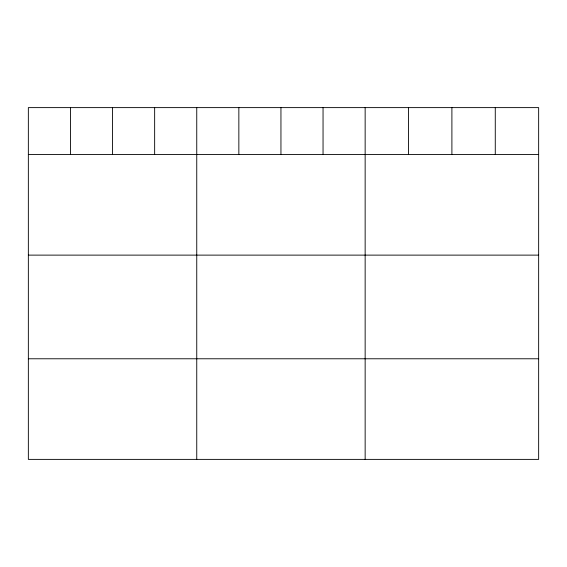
<?xml version="1.0" encoding="UTF-8"?>
<svg xmlns="http://www.w3.org/2000/svg" width="567" height="567" viewBox="0 0 567 567"><rect width="100%" height="100%" fill="white"/><g stroke="black" fill="none" stroke-linecap="round" stroke-linejoin="round"><path stroke-width="0.85" d="M538.65 154.515L538.65 459.383L28.35 459.383L28.35 107.617L538.65 107.617L538.65 154.515L28.35 154.515M28.35 255.122L538.65 255.122M28.35 358.776L538.65 358.776M495.274 107.617L495.274 154.515M451.899 107.617L451.899 154.515M408.523 107.617L408.523 154.515M365.148 107.617L365.148 459.383M323.048 107.617L323.048 154.515M280.948 107.617L280.948 154.515M238.849 107.617L238.849 154.515M196.749 107.617L196.749 459.383M154.649 107.617L154.649 154.515M112.55 107.617L112.55 154.515M70.45 107.617L70.45 154.515"/></g></svg>
